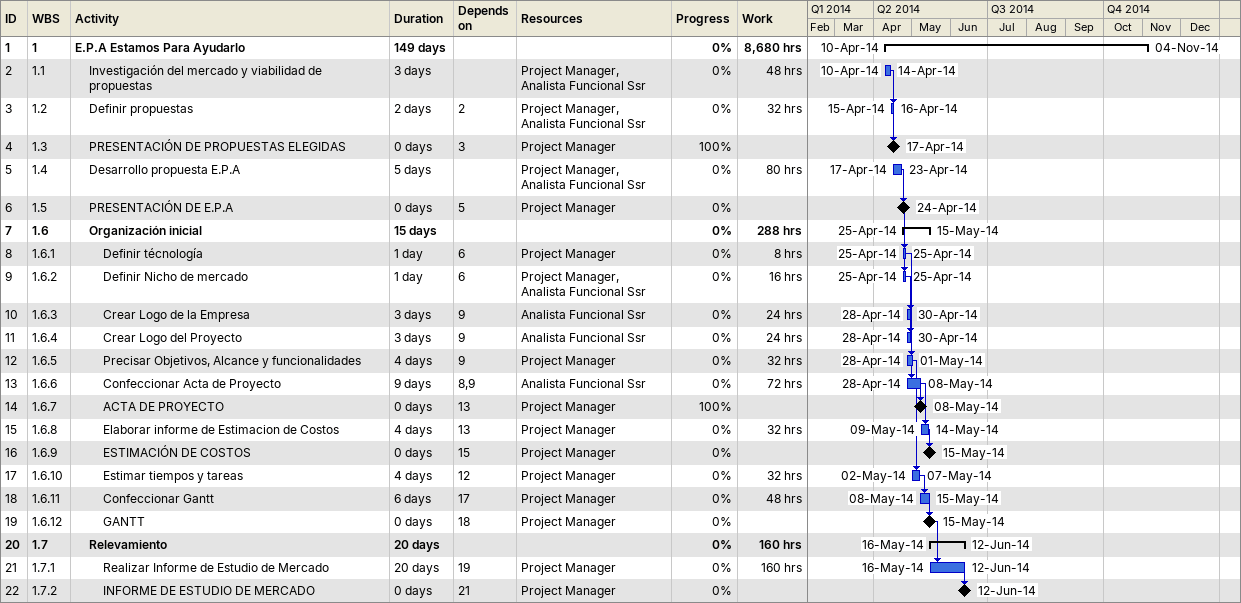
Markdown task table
| ID | WBS | Task | Duration | Start | Finish | Predecessors | Resources | % complete | Work (h) |
|---|---|---|---|---|---|---|---|---|---|
| 1 | 1 | **E.P.A Estamos Para Ayudarlo** | 149d | 2014-04-10 | 2014-11-04 |  |  | 0 | 8680 |
| 2 | 1.1 | Investigación del mercado y viabilidad de propuestas | 3d | 2014-04-10 | 2014-04-14 |  | Project Manager, Analista Funcional Ssr | 0 | 48 |
| 3 | 1.2 | Definir propuestas | 2d | 2014-04-15 | 2014-04-16 | 2 | Project Manager, Analista Funcional Ssr | 0 | 32 |
| 4 | 1.3 | PRESENTACIÓN DE PROPUESTAS ELEGIDAS | 0d | 2014-04-17 | 2014-04-17 | 3 | Project Manager | 100 |  |
| 5 | 1.4 | Desarrollo propuesta E.P.A | 5d | 2014-04-17 | 2014-04-23 |  | Project Manager, Analista Funcional Ssr | 0 | 80 |
| 6 | 1.5 | PRESENTACIÓN DE E.P.A | 0d | 2014-04-24 | 2014-04-24 | 5 | Project Manager | 0 |  |
| 7 | 1.6 | **Organización inicial** | 15d | 2014-04-25 | 2014-05-15 |  |  | 0 | 288 |
| 8 | 1.6.1 | Definir técnología | 1d | 2014-04-25 | 2014-04-25 | 6 | Project Manager | 0 | 8 |
| 9 | 1.6.2 | Definir Nicho de mercado | 1d | 2014-04-25 | 2014-04-25 | 6 | Project Manager, Analista Funcional Ssr | 0 | 16 |
| 10 | 1.6.3 | Crear Logo de la Empresa | 3d | 2014-04-28 | 2014-04-30 | 9 | Analista Funcional Ssr | 0 | 24 |
| 11 | 1.6.4 | Crear Logo del Proyecto | 3d | 2014-04-28 | 2014-04-30 | 9 | Analista Funcional Ssr | 0 | 24 |
| 12 | 1.6.5 | Precisar Objetivos, Alcance y funcionalidades | 4d | 2014-04-28 | 2014-05-01 | 9 | Project Manager | 0 | 32 |
| 13 | 1.6.6 | Confeccionar Acta de Proyecto | 9d | 2014-04-28 | 2014-05-08 | 8, 9 | Analista Funcional Ssr | 0 | 72 |
| 14 | 1.6.7 | ACTA DE PROYECTO | 0d | 2014-05-08 | 2014-05-08 | 13 | Project Manager | 100 |  |
| 15 | 1.6.8 | Elaborar informe de Estimacion de Costos | 4d | 2014-05-09 | 2014-05-14 | 13 | Project Manager | 0 | 32 |
| 16 | 1.6.9 | ESTIMACIÓN DE COSTOS | 0d | 2014-05-15 | 2014-05-15 | 15 | Project Manager | 0 |  |
| 17 | 1.6.10 | Estimar tiempos y tareas | 4d | 2014-05-02 | 2014-05-07 | 12 | Project Manager | 0 | 32 |
| 18 | 1.6.11 | Confeccionar Gantt | 6d | 2014-05-08 | 2014-05-15 | 17 | Project Manager | 0 | 48 |
| 19 | 1.6.12 | GANTT | 0d | 2014-05-15 | 2014-05-15 | 18 | Project Manager | 0 |  |
| 20 | 1.7 | **Relevamiento** | 20d | 2014-05-16 | 2014-06-12 |  |  | 0 | 160 |
| 21 | 1.7.1 | Realizar Informe de Estudio de Mercado | 20d | 2014-05-16 | 2014-06-12 | 19 | Project Manager | 0 | 160 |
| 22 | 1.7.2 | INFORME DE ESTUDIO DE MERCADO | 0d | 2014-06-12 | 2014-06-12 | 21 | Project Manager | 0 |  |
